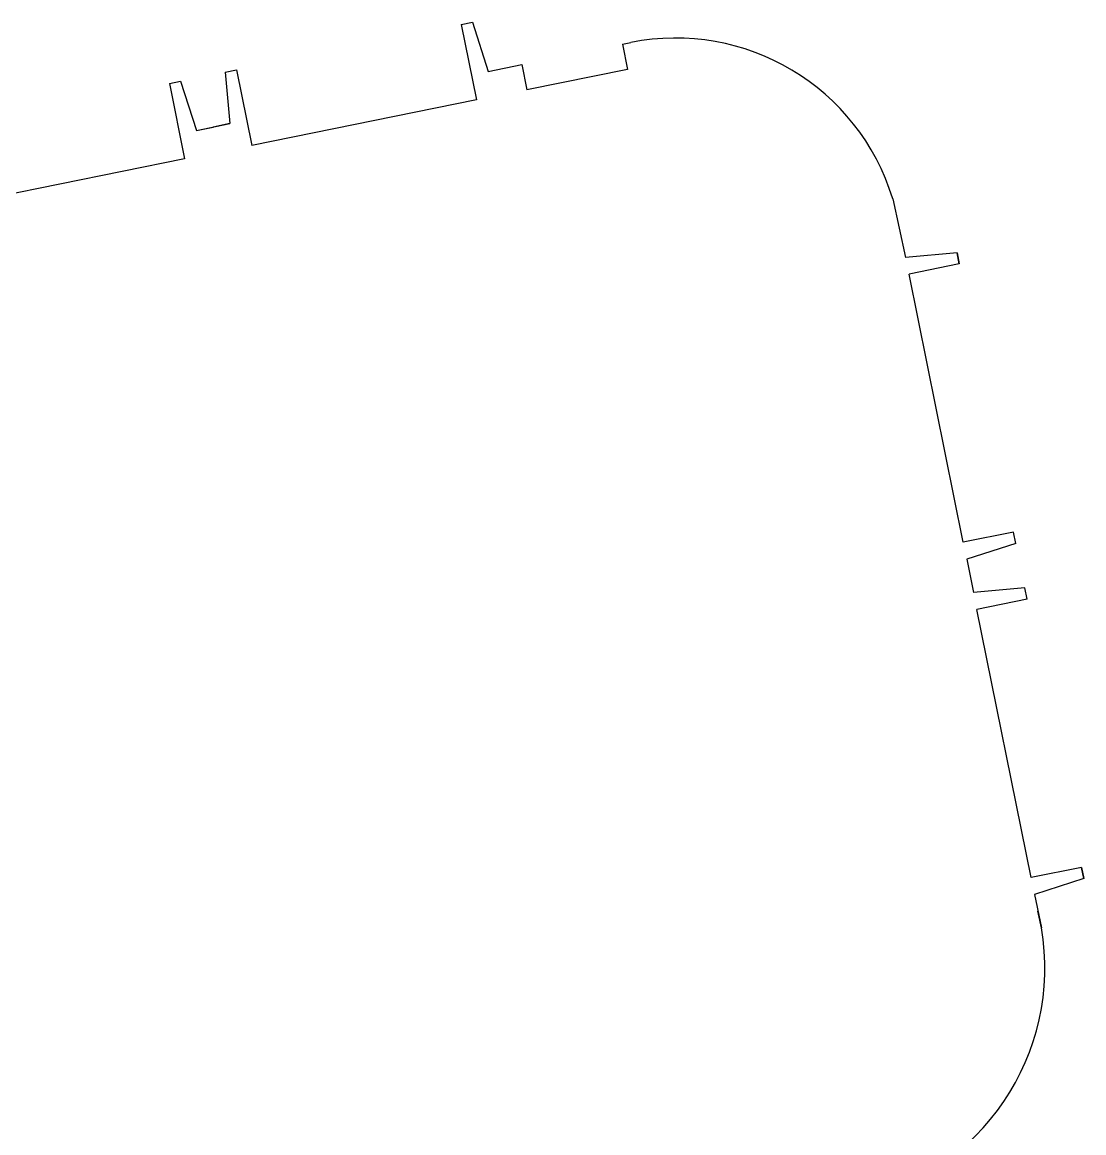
# Model space of a CAD drawing. Header units: inches. Extents: x 69218124 to 69220511, y 27679097 to 27683436.
# Drawn here: x 69219593 to 69220337, y 27681273 to 27682053 of the extents above; entities that cross this region are included whole.
import ezdxf

# ---------------------------------------------------------------- set-up
doc = ezdxf.new("R2010")
doc.units = ezdxf.units.IN
doc.header["$LTSCALE"] = 0.25
doc.header["$MEASUREMENT"] = 0
doc.layers.add('A-ROOF', color=2, linetype='CONTINUOUS')

msp = doc.modelspace()

# ---------------------------------------------------------------- linework, layer by layer
at = {"layer": 'A-ROOF'}
for p, q in [((69219900.57, 27682051.12), (69219908.45, 27682052.72)), ((69219900.57, 27682051.12, 0), (69219911.28, 27681998.2, 0)), ((69219908.45, 27682052.72), (69219919.47, 27682018.22, 0)), ((69220013.56, 27682037.26, 0), (69220019.4, 27682038.44, 0)), ((69220013.56, 27682037.26, 0), (69220017.13, 27682019.61, 0)), ((69219735.08, 27682017.64, 0), (69219742.96, 27682019.23, 0)), ((69219742.96, 27682019.23, 0), (69219753.67, 27681966.31, 0)), ((69219919.47, 27682018.22, 0), (69219942.99, 27682022.98, 0)), ((69219942.99, 27682022.98, 0), (69219946.56, 27682005.34, 0)), ((69220017.13, 27682019.61, 0), (69219946.56, 27682005.34, 0)), ((69219695.92, 27682009.71, 0), (69219703.8, 27682011.31, 0)), ((69219703.8, 27682011.31, 0), (69219714.82, 27681976.81, 0)), ((69219735.08, 27682017.64, 0), (69219738.34, 27681981.57, 0)), ((69219695.92, 27682009.71, 0), (69219706.62, 27681956.79, 0)), ((69219911.28, 27681998.2, 0), (69219753.67, 27681966.31, 0)), ((69219714.82, 27681976.81, 0), (69219738.34, 27681981.57, 0)), ((69219738.34, 27681981.57), (69219726.58, 27681979.19)), ((69219714.82, 27681976.81), (69219726.58, 27681979.19)), ((69219706.62, 27681956.79, 0), (69219530.2, 27681921.09, 0)), ((69220203.13, 27681928.74, 0), (69220212.16, 27681887.72, 0)), ((69220248.23, 27681890.97), (69220212.16, 27681887.72, 0)), ((69220248.23, 27681890.97, 0), (69220249.83, 27681883.09, 0)), ((69220249.83, 27681883.09, 0), (69220248.23, 27681890.97, 0)), ((69220249.83, 27681883.09, 0), (69220248.23, 27681890.97, 0)), ((69220249.83, 27681883.09), (69220214.54, 27681875.95, 0)), ((69220252.62, 27681687.77, 0), (69220214.54, 27681875.95, 0)), ((69220287.9, 27681694.91, 0), (69220252.62, 27681687.77, 0)), ((69220289.5, 27681687.03, 0), (69220287.9, 27681694.91, 0)), ((69220289.5, 27681687.03, 0), (69220287.9, 27681694.91, 0)), ((69220289.5, 27681687.03, 0), (69220255, 27681676, 0)), ((69220255, 27681676, 0), (69220259.76, 27681652.49, 0)), ((69220295.83, 27681655.74, 0), (69220259.76, 27681652.49, 0)), ((69220297.42, 27681647.86, 0), (69220295.83, 27681655.74, 0)), ((69220297.42, 27681647.86, 0), (69220295.83, 27681655.74, 0)), ((69220297.42, 27681647.86, 0), (69220262.14, 27681640.72, 0)), ((69220300.21, 27681452.54, 0), (69220262.14, 27681640.72, 0)), ((69220335.5, 27681459.68), (69220300.21, 27681452.54, 0)), ((69220337.09, 27681451.8, 0), (69220335.5, 27681459.68, 0)), ((69220335.5, 27681459.68, 0), (69220337.09, 27681451.8, 0)), ((69220337.09, 27681451.8), (69220302.59, 27681440.77, 0)), ((69220302.59, 27681440.77, 0), (69220307.35, 27681417.25, 0)), ((69220307.34, 27681417.29, 0), (69220304.97, 27681429.01, 0))]:
    msp.add_line(p, q, dxfattribs=at)
for centre, radius, start, end in [((69220050.97, 27681882.61, -0.03), 159, 16.86719, 101.45381), ((69220142.79, 27681389.05, 0), 166.96, 282.08718, 9.74028)]:
    msp.add_arc(centre, radius, start, end, dxfattribs=at)

doc.saveas('drawing.dxf')
